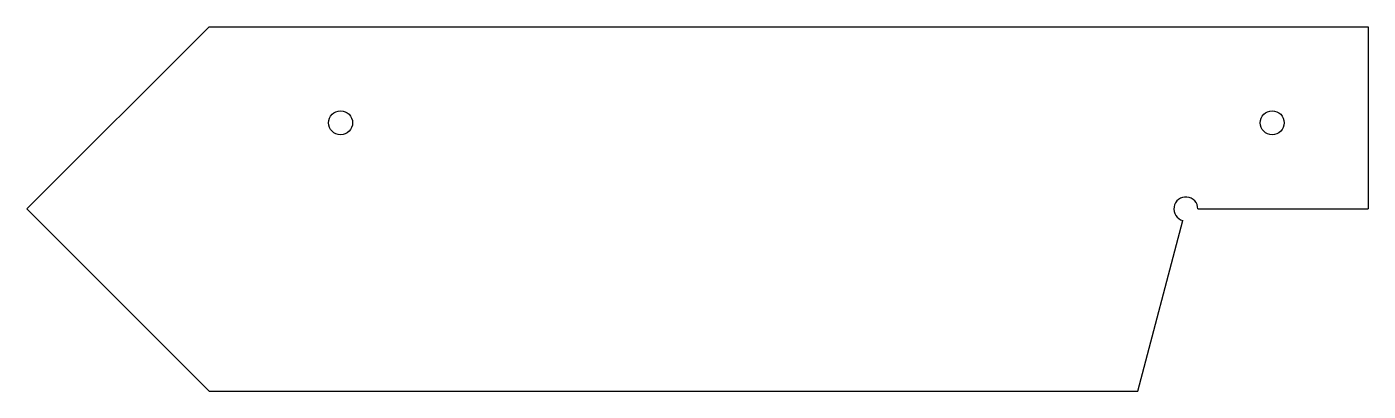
# Model space of a CAD drawing. Header units: centimetres. Extents: x 14.2 to 45.4, y 8.2 to 16.7.
import ezdxf

# ---------------------------------------------------------------- set-up
doc = ezdxf.new("R2010")
doc.units = ezdxf.units.CM
doc.layers.add('Cercuri', color=4, linetype='Continuous')
doc.layers.add('Contur', color=10, linetype='Continuous')

msp = doc.modelspace()

# ---------------------------------------------------------------- linework, layer by layer
at = {"layer": 'Cercuri'}
for centre in [(21.469, 14.492), (43.144, 14.492)]:
    msp.add_circle(centre, 0.279, dxfattribs=at)
at = {"layer": 'Contur'}
for p, q in [((14.169, 12.486), (18.408, 16.725)), ((18.408, 16.725), (41.135, 16.725)), ((41.135, 16.725), (45.377, 16.725)), ((45.377, 16.725), (45.377, 12.486)), ((18.408, 8.247), (14.169, 12.486)), ((41.414, 12.486), (45.377, 12.486)), ((40.019, 8.247), (41.064, 12.216)), ((18.408, 8.247), (40.019, 8.247))]:
    msp.add_line(p, q, dxfattribs=at)
msp.add_arc((41.135, 12.486), 0.279, 0, 255.2459, dxfattribs=at)

doc.saveas('drawing.dxf')
